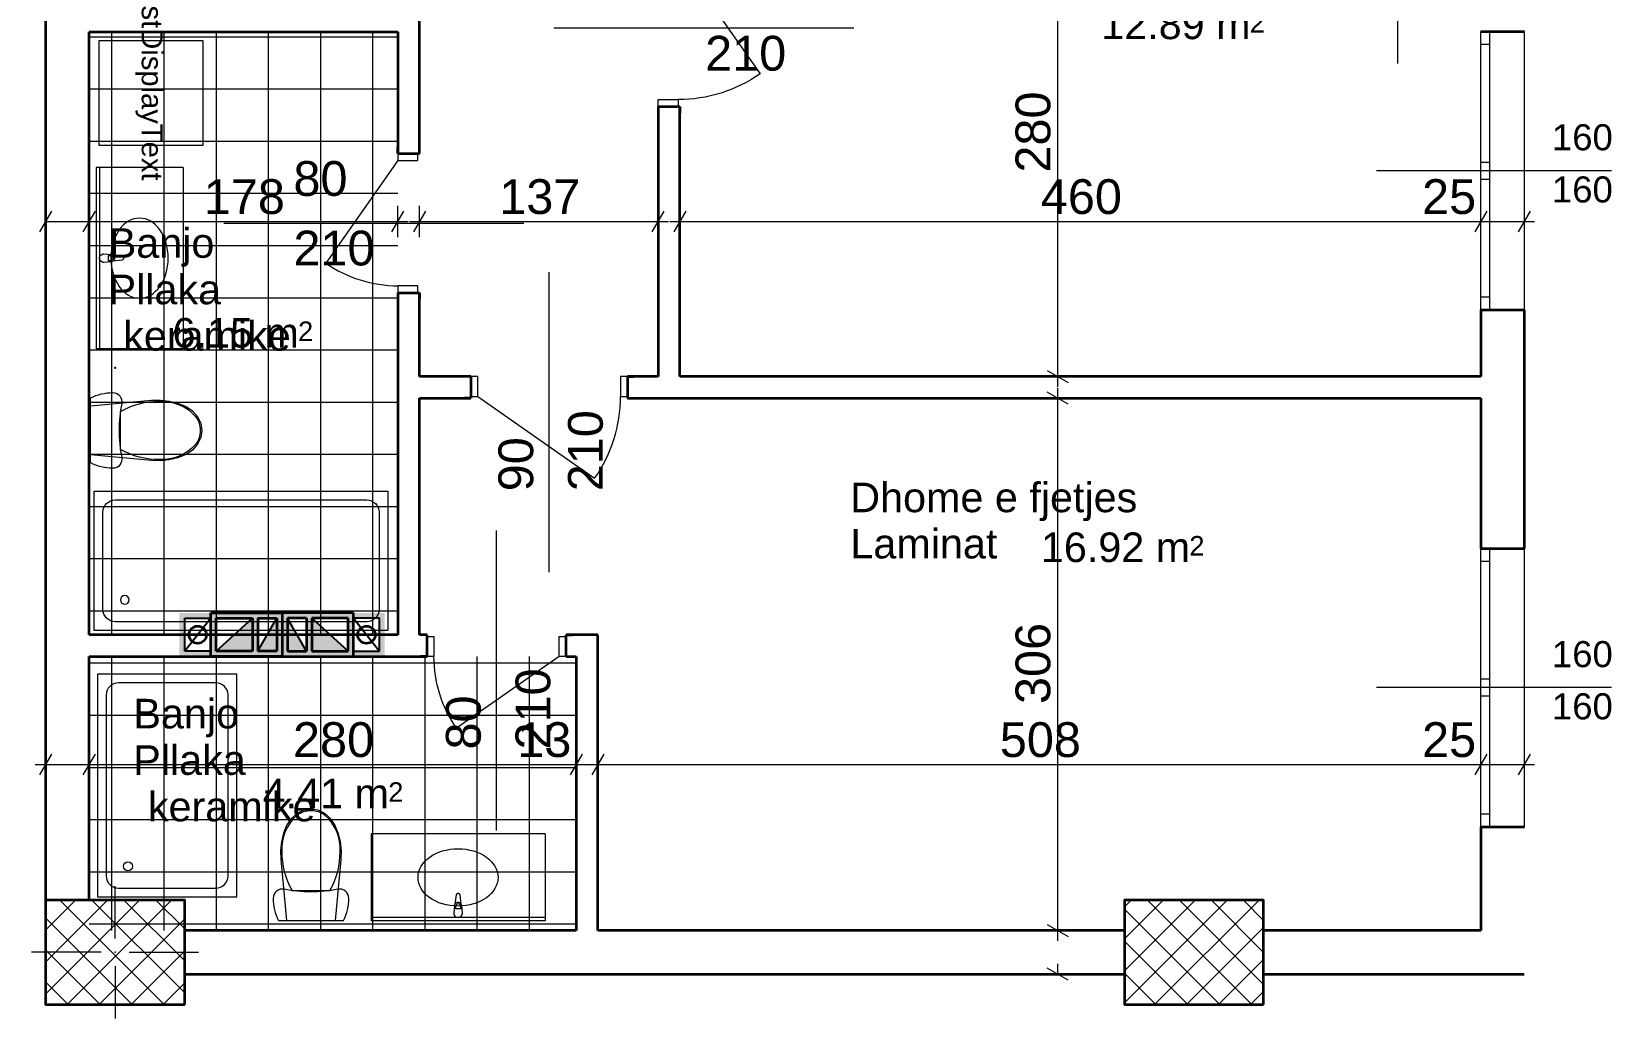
# Model space of a CAD drawing. Header units: centimetres. Extents: x 765 to 25620, y 224160 to 230516.
# Drawn here: x 9942 to 10850, y 225808 to 226376 of the extents above; entities that cross this region are included whole.
import ezdxf
from ezdxf.enums import TextEntityAlignment as Align

# ---------------------------------------------------------------- set-up
doc = ezdxf.new("R2010")
doc.units = ezdxf.units.CM
doc.header["$MEASUREMENT"] = 0
doc.linetypes.add('Small Dashed', pattern=[282.222222, 141.111111, -141.111111])
for name, color, linetype, lineweight, true_color in [('0_Pen_No__1#1_Pen_No__8', 7, 'Continuous', 35, 0xa80f02), ('0_Pen_No__8', 7, 'Continuous', 35, 0xa80f02), ('2D Drafting - General_Pen_No__8', 7, 'Continuous', 35, 0xa80f02), ('A-COLS_Pen_No__97#1_Pen_No__81', 7, 'Continuous', 20, 0x6a6a6a), ('Annotation - Text_Pen_No__8', 7, 'Continuous', 35, 0xa80f02), ('ARCHICAD Doors_Pen_No__23', 7, 'Continuous', 20, 0xff6600), ('ARCHICAD Doors_Pen_No__3', 7, 'Continuous', 18, 0xff6600), ('ARCHICAD Windows_Pen_No__23', 7, 'Continuous', 20, 0xff6600), ('ARCHICAD Windows_Pen_No__3', 7, 'Continuous', 18, 0xff6600), ('Interior - Furniture _Pen_No__81', 7, 'Continuous', 20, 0x6a6a6a), ('Structural - Shear_Pen_No__58', 7, 'Continuous', 25, 0xdf0000)]:
    doc.layers.add(name, color=color, linetype=linetype, lineweight=lineweight, true_color=true_color)
for name, color, linetype, lineweight in [('0_Pen_No__101', 252, 'Continuous', 13), ('ARCHICAD Door Markers_Pen_No__1', 7, 'Continuous', 13), ('ARCHICAD Door Markers_Pen_No__7', 7, 'Continuous', 35), ('ARCHICAD Doors_Pen_No__27', 7, 'Continuous', 35), ('ARCHICAD Window Markers_Pen_No__1', 7, 'Continuous', 13), ('ARCHICAD Window Markers_Pen_No__7', 7, 'Continuous', 35), ('ARCHICAD Windows_Pen_No__27', 7, 'Continuous', 35), ('Structural - Bearing_Pen_No__20', 1, 'Continuous', 0), ('Structural - Bearing_Pen_No__21', 7, 'Continuous', 35), ('Structural - Bearing_Pen_No__27', 7, 'Continuous', 35)]:
    doc.layers.add(name, color=color, linetype=linetype, lineweight=lineweight)
for name, color, linetype in [('ARCHICAD Door Markers', 7, 'Continuous'), ('ARCHICAD Doors', 7, 'Continuous'), ('ARCHICAD Window Markers', 7, 'Continuous'), ('ARCHICAD Windows', 7, 'Continuous'), ('Dimensioning - General', 7, 'Continuous'), ('Structural - Bearing', 7, 'Continuous')]:
    doc.layers.add(name, color=color, linetype=linetype)
doc.styles.add('GENERATED_STYLE_1', font='arial.ttf')
pattern_1 = [(45, (7737.787, 206512.802), (-9.192388, 9.192388), []), (135, (7737.787, 206512.802), (9.192388, 9.192388), [])]

# ---------------------------------------------------------------- blocks, each defined once
blk = doc.blocks.new('Door 22_4')
at = {"layer": 'ARCHICAD Doors_Pen_No__23', "color": 30, "linetype": 'Continuous', "lineweight": 20, "true_color": 0xff6600}
for p, q in [((-410, 0), (-450, 0)), ((-450, 0), (-450, -115)), ((-410, -115), (-410, 0)), ((450, 0), (410, 0)), ((410, 0), (410, -115)), ((450, -115), (450, 0)), ((-450, -115), (-410, -115)), ((410, -115), (450, -115))]:
    blk.add_line(p, q, dxfattribs=at)
at = {"layer": 'ARCHICAD Doors_Pen_No__27', "color": 7, "linetype": 'Continuous', "lineweight": 35}
for p, q in [((-450, 10), (-487, 10)), ((-450, 10), (-487, 10)), ((-450, 0), (-450, 10)), ((-450, 0), (-450, 10)), ((-450, -115), (-450, 0)), ((-450, -115), (-450, 0)), ((450, 0), (450, 10)), ((450, 0), (450, 10)), ((450, 10), (487, 10)), ((450, 10), (487, 10)), ((450, -115), (450, 0)), ((450, -115), (450, 0)), ((-450, -115), (-487, -115)), ((-450, -115), (-487, -115)), ((450, -115), (487, -115)), ((450, -115), (487, -115))]:
    blk.add_line(p, q, dxfattribs=at)
at = {"layer": 'ARCHICAD Doors_Pen_No__3', "color": 30, "linetype": 'Continuous', "lineweight": 18, "true_color": 0xff6600}
blk.add_line((410, 0), (-261.7, 470.3), dxfattribs=at)
blk.add_arc((410, 0), 820, 145, 180, dxfattribs=at)
blk = doc.blocks.new('D Marker 22_3')
at = {"layer": 'ARCHICAD Door Markers_Pen_No__1', "color": 7, "linetype": 'Continuous', "lineweight": 13}
blk.add_line((0, -1125), (0, 600), dxfattribs=at)
at = {"layer": 'ARCHICAD Door Markers_Pen_No__7', "color": 7, "lineweight": 35, "style": 'GENERATED_STYLE_1'}
for tag, p in [('AC_MarkerText_3', (-368.6, -204.4)), ('AC_MarkerText_2', (31.4, -356.2))]:
    blk.add_attdef(tag, text='', height=200, rotation=270, dxfattribs=at).set_placement(p, align=Align.BOTTOM_LEFT)
blk = doc.blocks.new('Double Sash Window 22_2')
at = {"layer": 'ARCHICAD Windows_Pen_No__23', "color": 30, "linetype": 'Continuous', "lineweight": 20, "true_color": 0xff6600}
for p, q in [((-800, 0), (-725, 0)), ((-725, 0), (-725, -50)), ((-50, -50), (-50, 0)), ((-50, 0), (0, 0)), ((0, 0), (50, 0)), ((50, 0), (50, -50)), ((725, -50), (725, 0)), ((725, 0), (800, 0)), ((-725, -50), (-800, -50)), ((0, -50), (-50, -50)), ((50, -50), (0, -50)), ((800, -50), (725, -50))]:
    blk.add_line(p, q, dxfattribs=at)
at = {"layer": 'ARCHICAD Windows_Pen_No__27', "color": 7, "linetype": 'Continuous', "lineweight": 35}
for p, q in [((-800, 0), (-800, -50)), ((-800, 0), (-800, -50)), ((800, 0), (800, -50)), ((800, 0), (800, -50)), ((-800, -50), (-800, -250)), ((800, -50), (800, -250))]:
    blk.add_line(p, q, dxfattribs=at)
at = {"layer": 'ARCHICAD Windows_Pen_No__3', "color": 30, "linetype": 'Continuous', "lineweight": 18, "true_color": 0xff6600}
for p, q in [((-800, 0), (800, 0)), ((-725, 0), (-50, 0)), ((50, 0), (725, 0)), ((-50, -50), (-725, -50)), ((725, -50), (50, -50)), ((-800, -250), (800, -250))]:
    blk.add_line(p, q, dxfattribs=at)
blk = doc.blocks.new('W Marker 22_2')
at = {"layer": 'ARCHICAD Window Markers_Pen_No__1', "color": 7, "linetype": 'Continuous', "lineweight": 13}
blk.add_line((0, 500), (0, -850), dxfattribs=at)
at = {"layer": 'ARCHICAD Window Markers_Pen_No__7', "color": 7, "lineweight": 35, "style": 'GENERATED_STYLE_1'}
for tag, p in [('AC_MarkerText_3', (276.4, 207.5)), ('iShowSillTo', (-23.6, 207.4))]:
    blk.add_attdef(tag, text='', height=150, rotation=90, dxfattribs=at).set_placement(p, align=Align.BOTTOM_LEFT)
blk = doc.blocks.new('Door 22')
at = {"layer": 'ARCHICAD Doors_Pen_No__23', "color": 30, "linetype": 'Continuous', "lineweight": 20, "true_color": 0xff6600}
for p, q in [((-360, 0), (-400, 0)), ((-400, 0), (-400, -115)), ((-360, -115), (-360, 0)), ((400, 0), (360, 0)), ((360, 0), (360, -115)), ((400, -115), (400, 0)), ((-400, -115), (-360, -115)), ((360, -115), (400, -115))]:
    blk.add_line(p, q, dxfattribs=at)
at = {"layer": 'ARCHICAD Doors_Pen_No__27', "color": 7, "linetype": 'Continuous', "lineweight": 35}
for p, q in [((-400, 0), (-437, 0)), ((-400, 0), (-437, 0)), ((-400, 0), (-400, -115)), ((-400, 0), (-400, -115)), ((400, 0), (400, -115)), ((400, 0), (400, -115)), ((400, 0), (437, 0)), ((400, 0), (437, 0)), ((-400, -125), (-437, -125)), ((-400, -125), (-437, -125)), ((-400, -115), (-400, -125)), ((-400, -115), (-400, -125)), ((400, -115), (400, -125)), ((400, -115), (400, -125)), ((400, -125), (437, -125)), ((400, -125), (437, -125))]:
    blk.add_line(p, q, dxfattribs=at)
at = {"layer": 'ARCHICAD Doors_Pen_No__3', "color": 30, "linetype": 'Continuous', "lineweight": 18, "true_color": 0xff6600}
blk.add_line((360, 0), (-229.8, 413), dxfattribs=at)
blk.add_arc((360, 0), 720, 145, 180, dxfattribs=at)
blk = doc.blocks.new('D Marker 22_2')
at = {"layer": 'ARCHICAD Door Markers_Pen_No__1', "color": 7, "linetype": 'Continuous', "lineweight": 13}
blk.add_line((0, 1000), (0, -725), dxfattribs=at)
at = {"layer": 'ARCHICAD Door Markers_Pen_No__7', "color": 7, "lineweight": 35, "style": 'GENERATED_STYLE_1'}
for tag, p in [('AC_MarkerText_3', (-368.6, 665.3)), ('AC_MarkerText_2', (31.4, 665.3))]:
    blk.add_attdef(tag, text='', height=200, rotation=270, dxfattribs=at).set_placement(p, align=Align.BOTTOM_LEFT)
blk = doc.blocks.new('D Marker 22')
at = {"layer": 'ARCHICAD Door Markers_Pen_No__1', "color": 7, "linetype": 'Continuous', "lineweight": 13}
blk.add_line((0, -1250), (0, 600), dxfattribs=at)
at = {"layer": 'ARCHICAD Door Markers_Pen_No__7', "color": 7, "lineweight": 35, "style": 'GENERATED_STYLE_1'}
for tag, p in [('AC_MarkerText_3', (-368.6, -329.4)), ('A', (31.4, -329.4))]:
    blk.add_attdef(tag, text='', height=200, rotation=270, dxfattribs=at).set_placement(p, align=Align.BOTTOM_LEFT)

msp = doc.modelspace()

# ---------------------------------------------------------------- hatches: boundary and pattern name
at = {"layer": 'A-COLS_Pen_No__97#1_Pen_No__81', "linetype": 'Continuous', "lineweight": 20, "true_color": 0x6a6a6a}
h = msp.add_hatch(color=251, dxfattribs=at)
h.paths.add_polyline_path([(10047.6, 226041.55), (10047.6, 226016.55), (10026.6, 226016.55), (10026.6, 226041.55)])
h.paths.add_polyline_path([(10044.6, 226038.55), (10029.6, 226038.55), (10029.6, 226019.55), (10044.6, 226019.55)], flags=0)
h = msp.add_hatch(color=251, dxfattribs=at)
h.paths.add_polyline_path([(10085.6, 226041.55), (10044.6, 226041.55), (10044.6, 226016.55), (10085.6, 226016.55)])
h.paths.add_polyline_path([(10071.6, 226038.55), (10082.6, 226038.55), (10082.6, 226019.55), (10071.6, 226019.55)], flags=0)
h.paths.add_polyline_path([(10068.6, 226038.55), (10068.6, 226019.55), (10047.6, 226019.55), (10047.6, 226038.55)], flags=0)
for points in [[(10068.6, 226038.55), (10068.6, 226019.55), (10047.6, 226019.55)], [(10071.6, 226019.55), (10082.6, 226019.55), (10082.6, 226038.55)], [(10099.6, 226019.55), (10088.6, 226019.55), (10088.6, 226038.55)], [(10102.6, 226038.55), (10102.6, 226019.55), (10123.6, 226019.55)]]:
    msp.add_hatch(color=251, dxfattribs=at).paths.add_polyline_path(points)
h = msp.add_hatch(color=251, dxfattribs=at)
h.paths.add_polyline_path([(10085.6, 226041.55), (10126.6, 226041.55), (10126.6, 226016.55), (10085.6, 226016.55)])
h.paths.add_polyline_path([(10099.6, 226038.55), (10088.6, 226038.55), (10088.6, 226019.55), (10099.6, 226019.55)], flags=0)
h.paths.add_polyline_path([(10102.6, 226038.55), (10102.6, 226019.55), (10123.6, 226019.55), (10123.6, 226038.55)], flags=0)
h = msp.add_hatch(color=251, dxfattribs=at)
h.paths.add_polyline_path([(10123.6, 226041.55), (10123.6, 226016.55), (10144.6, 226016.55), (10144.6, 226041.55)])
h.paths.add_polyline_path([(10126.6, 226038.55), (10141.6, 226038.55), (10141.6, 226019.55), (10126.6, 226019.55)], flags=0)
at = {"layer": 'Structural - Bearing', "linetype": 'Continuous', "lineweight": 0, "true_color": 0x000000}
h = msp.add_hatch(dxfattribs=at)
h.set_pattern_fill('CONCRETE_BLOCK', color=18, scale=0.1, style=0, pattern_type=2)
h.set_pattern_definition(pattern_1)
h.paths.add_polyline_path([(10029.6, 225816.48), (10029.6, 225876.48), (9949.6, 225876.48), (9949.6, 225816.48)])
h = msp.add_hatch(dxfattribs=at)
h.set_pattern_fill('CONCRETE_BLOCK', color=18, scale=0.1, style=0, pattern_type=2)
h.set_pattern_definition(pattern_1)
h.paths.add_polyline_path([(10649.73, 225816.48), (10649.73, 225876.48), (10569.73, 225876.48), (10569.73, 225816.48)])

# ---------------------------------------------------------------- linework, layer by layer
at = {"color": 0}
for p, q in [((10029.6, 226019.55), (10029.6, 226038.55)), ((10029.6, 226038.55), (10044.6, 226038.55)), ((10044.6, 226038.55), (10029.6, 226019.55)), ((10029.6, 226019.55), (10029.6, 226038.55)), ((10029.6, 226038.55), (10044.6, 226038.55)), ((10044.6, 226038.55), (10044.6, 226019.55)), ((10068.6, 226038.55), (10047.6, 226038.55)), ((10047.6, 226038.55), (10047.6, 226019.55)), ((10047.6, 226019.55), (10068.6, 226038.55)), ((10082.6, 226038.55), (10071.6, 226038.55)), ((10071.6, 226038.55), (10071.6, 226019.55)), ((10071.6, 226019.55), (10082.6, 226038.55)), ((10088.6, 226038.55), (10099.6, 226038.55)), ((10099.6, 226019.55), (10088.6, 226038.55)), ((10099.6, 226038.55), (10099.6, 226019.55)), ((10102.6, 226038.55), (10123.6, 226038.55)), ((10123.6, 226019.55), (10102.6, 226038.55)), ((10123.6, 226038.55), (10123.6, 226019.55)), ((10126.6, 226038.55), (10126.6, 226019.55)), ((10141.6, 226038.55), (10126.6, 226038.55)), ((10126.6, 226038.55), (10141.6, 226019.55)), ((10141.6, 226038.55), (10126.6, 226038.55)), ((10141.6, 226019.55), (10141.6, 226038.55)), ((10141.6, 226019.55), (10141.6, 226038.55)), ((10044.6, 226019.55), (10029.6, 226019.55)), ((10126.6, 226019.55), (10141.6, 226019.55))]:
    msp.add_line(p, q, dxfattribs=at)
at = {"layer": '0_Pen_No__1#1_Pen_No__8', "color": 14, "linetype": 'Continuous', "lineweight": 35, "true_color": 0xa80f02}
for p, q in [((10044.6, 226016.55), (10044.6, 226041.55)), ((10044.6, 226041.55), (10085.6, 226041.55)), ((10047.6, 226019.55), (10047.6, 226038.55)), ((10047.6, 226038.55), (10068.6, 226038.55)), ((10068.6, 226038.55), (10068.6, 226019.55)), ((10071.6, 226038.55), (10071.6, 226019.55)), ((10071.6, 226038.55), (10082.6, 226038.55)), ((10082.6, 226038.55), (10082.6, 226019.55)), ((10085.6, 226041.55), (10085.6, 226016.55)), ((10126.6, 226041.55), (10085.6, 226041.55)), ((10085.6, 226041.55), (10085.6, 226016.55)), ((10088.6, 226038.55), (10088.6, 226019.55)), ((10099.6, 226038.55), (10088.6, 226038.55)), ((10099.6, 226038.55), (10099.6, 226019.55)), ((10102.6, 226038.55), (10102.6, 226019.55)), ((10123.6, 226038.55), (10102.6, 226038.55)), ((10123.6, 226019.55), (10123.6, 226038.55)), ((10126.6, 226016.55), (10126.6, 226041.55)), ((10085.6, 226016.55), (10044.6, 226016.55)), ((10068.6, 226019.55), (10047.6, 226019.55)), ((10082.6, 226019.55), (10071.6, 226019.55)), ((10085.6, 226016.55), (10126.6, 226016.55)), ((10088.6, 226019.55), (10099.6, 226019.55)), ((10102.6, 226019.55), (10123.6, 226019.55))]:
    msp.add_line(p, q, dxfattribs=at)
at = {"layer": '0_Pen_No__101', "color": 252, "linetype": 'Continuous', "lineweight": 13}
for p, q in [((9987.79, 226029.05), (9987.79, 226375.65)), ((10017.79, 226029.05), (10017.79, 226375.65)), ((10047.79, 226029.05), (10047.79, 226375.65)), ((10077.79, 226029.05), (10077.79, 226375.65)), ((10107.79, 226029.05), (10107.79, 226375.65)), ((10137.79, 226029.05), (10137.79, 226375.65)), ((9974.6, 226372.8), (10152.1, 226372.8)), ((9974.6, 226342.8), (10152.1, 226342.8)), ((9974.6, 226312.8), (10152.1, 226312.8)), ((9974.6, 226282.8), (10152.1, 226282.8)), ((9974.6, 226252.8), (10152.1, 226252.8)), ((9974.6, 226222.8), (10152.1, 226222.8)), ((9974.6, 226192.8), (10152.1, 226192.8)), ((9974.6, 226162.8), (10152.1, 226162.8)), ((9974.6, 226132.8), (10152.1, 226132.8)), ((9974.6, 226102.8), (10152.1, 226102.8)), ((9974.6, 226072.8), (10152.1, 226072.8)), ((9974.6, 226042.8), (10152.1, 226042.8)), ((9974.6, 226012.8), (10254.6, 226012.8)), ((9987.79, 225858.98), (9987.79, 226016.55)), ((10017.79, 225858.98), (10017.79, 226016.55)), ((10047.79, 225858.98), (10047.79, 226016.55)), ((10077.79, 225858.98), (10077.79, 226016.55)), ((10107.79, 225858.98), (10107.79, 226016.55)), ((10137.79, 225858.98), (10137.79, 226016.55)), ((10167.79, 225858.98), (10167.79, 226016.55)), ((10197.79, 225858.98), (10197.79, 226016.55)), ((10227.79, 225858.98), (10227.79, 226016.55)), ((9974.6, 225982.8), (10254.6, 225982.8)), ((9974.6, 225952.8), (10254.6, 225952.8)), ((9974.6, 225922.8), (10254.6, 225922.8)), ((9974.6, 225892.8), (10254.6, 225892.8)), ((9974.6, 225862.8), (10254.6, 225862.8))]:
    msp.add_line(p, q, dxfattribs=at)
at = {"layer": '2D Drafting - General_Pen_No__8', "color": 14, "linetype": 'Continuous', "lineweight": 35, "true_color": 0xa80f02}
for centre in [(10037.1, 226029.05), (10134.1, 226029.05)]:
    msp.add_circle(centre, 5, dxfattribs=at)
at = {"layer": 'Dimensioning - General', "color": 7, "linetype": 'Continuous', "lineweight": 13}
for p, q in [((10531.42, 226177.49), (10531.42, 226457.49)), ((9949.6, 226257.63), (9949.6, 226275.63)), ((9949.6, 226257.63), (9949.6, 226275.63)), ((9974.6, 226257.63), (9974.6, 226275.63)), ((9974.6, 226257.63), (9974.6, 226275.63)), ((10152.1, 226257.63), (10152.1, 226275.63)), ((10164.6, 226257.63), (10164.6, 226275.63)), ((10301.76, 226257.63), (10301.76, 226275.63)), ((10314.26, 226257.63), (10314.26, 226275.63)), ((10774.64, 226257.63), (10774.64, 226275.63)), ((10774.64, 226257.63), (10774.64, 226275.63)), ((10799.64, 226257.63), (10799.64, 226275.63)), ((9953.07, 226272.63), (9946.14, 226260.63)), ((9953.07, 226272.63), (9946.14, 226260.63)), ((9949.6, 226266.63), (9974.6, 226266.63)), ((9978.07, 226272.63), (9971.14, 226260.63)), ((9978.07, 226272.63), (9971.14, 226260.63)), ((9974.6, 226266.63), (10152.1, 226266.63)), ((10148.64, 226260.63), (10155.57, 226272.63)), ((10152.1, 226266.63), (10157.97, 226266.63)), ((10158.73, 226266.63), (10164.6, 226266.63)), ((10168.07, 226272.63), (10161.14, 226260.63)), ((10164.6, 226266.63), (10301.76, 226266.63)), ((10298.29, 226260.63), (10305.22, 226272.63)), ((10301.76, 226266.63), (10307.62, 226266.63)), ((10308.39, 226266.63), (10314.26, 226266.63)), ((10317.72, 226272.63), (10310.79, 226260.63)), ((10314.26, 226266.63), (10774.64, 226266.63)), ((10778.11, 226272.63), (10771.18, 226260.63)), ((10778.11, 226272.63), (10771.18, 226260.63)), ((10774.64, 226266.63), (10799.64, 226266.63)), ((10796.18, 226260.63), (10803.11, 226272.63)), ((10799.64, 226266.63), (10805.51, 226266.63)), ((10540.42, 226177.49), (10522.42, 226177.49)), ((10525.42, 226180.96), (10537.42, 226174.03)), ((10531.42, 226171.62), (10531.42, 226177.49)), ((10537.42, 226161.53), (10525.42, 226168.46)), ((10531.42, 226164.99), (10531.42, 226170.86)), ((10540.42, 226164.99), (10522.42, 226164.99)), ((10531.42, 225858.98), (10531.42, 226164.99)), ((9953.07, 225960.47), (9946.14, 225948.47)), ((9949.6, 225945.47), (9949.6, 225963.47)), ((9978.07, 225960.47), (9971.14, 225948.47)), ((9978.07, 225960.47), (9971.14, 225948.47)), ((9974.6, 225945.47), (9974.6, 225963.47)), ((9974.6, 225945.47), (9974.6, 225963.47)), ((10258.07, 225960.47), (10251.14, 225948.47)), ((10258.07, 225960.47), (10251.14, 225948.47)), ((10254.6, 225945.47), (10254.6, 225963.47)), ((10254.6, 225945.47), (10254.6, 225963.47)), ((10270.57, 225960.47), (10263.64, 225948.47)), ((10270.57, 225960.47), (10263.64, 225948.47)), ((10267.1, 225945.47), (10267.1, 225963.47)), ((10267.1, 225945.47), (10267.1, 225963.47)), ((10778.11, 225960.47), (10771.18, 225948.47)), ((10778.11, 225960.47), (10771.18, 225948.47)), ((10774.64, 225945.47), (10774.64, 225963.47)), ((10774.64, 225945.47), (10774.64, 225963.47)), ((10796.18, 225948.47), (10803.11, 225960.47)), ((10799.64, 225945.47), (10799.64, 225963.47)), ((9943.73, 225954.47), (9949.6, 225954.47)), ((9949.6, 225954.47), (9974.6, 225954.47)), ((9974.6, 225954.47), (10254.6, 225954.47)), ((10254.6, 225954.47), (10267.1, 225954.47)), ((10267.1, 225954.47), (10774.64, 225954.47)), ((10774.64, 225954.47), (10799.64, 225954.47)), ((10799.64, 225954.47), (10805.51, 225954.47)), ((10540.42, 225858.98), (10522.42, 225858.98)), ((10525.42, 225862.45), (10537.42, 225855.52)), ((10531.42, 225853.12), (10531.42, 225858.98)), ((10531.42, 225833.98), (10531.42, 225839.85)), ((10540.42, 225833.98), (10522.42, 225833.98)), ((10537.42, 225830.52), (10525.42, 225837.45))]:
    msp.add_line(p, q, dxfattribs=at)
at = {"layer": 'Interior - Furniture _Pen_No__81', "color": 251, "linetype": 'Continuous', "lineweight": 20, "true_color": 0x6a6a6a}
for p, q in [((10040.23, 226370.44), (9980.23, 226370.44)), ((9980.23, 226370.44), (9980.23, 226310.44)), ((10040.23, 226310.44), (10040.23, 226370.44)), ((9980.23, 226310.44), (10040.23, 226310.44)), ((9978.64, 226297.68), (9978.64, 226193.37)), ((10028.64, 226297.68), (9978.64, 226297.68)), ((9980.64, 226297.68), (9980.64, 226193.37)), ((10028.64, 226297.68), (10028.64, 226193.37)), ((9983.14, 226248.03), (9987.33, 226247.63)), ((9988.29, 226247.3), (9993.58, 226246.64)), ((9987.33, 226243.43), (9983.14, 226243.03)), ((9987.12, 226246.89), (9985.63, 226246.89)), ((9985.63, 226246.89), (9985.63, 226244.17)), ((9985.63, 226244.17), (9987.12, 226244.17)), ((9993.58, 226244.42), (9988.29, 226243.75)), ((10028.64, 226193.37), (9978.64, 226193.37)), ((9975.4, 226165.15), (9976.91, 226165.86)), ((9976.91, 226165.86), (9978.45, 226166.48)), ((9978.45, 226166.48), (9980.03, 226167.01)), ((9980.03, 226167.01), (9981.64, 226167.44)), ((9981.64, 226167.44), (9983.27, 226167.78)), ((9983.27, 226167.78), (9984.92, 226168.03)), ((9984.92, 226168.03), (9986.58, 226168.17)), ((9986.58, 226168.17), (9988.25, 226168.22)), ((9988.25, 226168.22), (9989.4, 226168.09)), ((9989.4, 226168.09), (9990.5, 226167.72)), ((9990.5, 226167.72), (9991.48, 226167.1)), ((9991.48, 226167.1), (9992.31, 226166.29)), ((9992.31, 226166.29), (9992.94, 226165.32)), ((9975.4, 226127.8), (9975.4, 226165.15)), ((9975.4, 226160.57), (10010.44, 226163.81)), ((9975.4, 226132.37), (9975.4, 226160.57)), ((9992.72, 226158.09), (9992.23, 226154.24)), ((9992.7, 226146.47), (9992.7, 226157.37)), ((9993.39, 226161.92), (9992.72, 226158.09)), ((9992.94, 226165.32), (9993.35, 226164.23)), ((9993.35, 226164.23), (9993.5, 226163.08)), ((9993.5, 226163.08), (9993.39, 226161.92)), ((10010.44, 226163.81), (10015.61, 226163.96)), ((10015.61, 226163.96), (10020.74, 226163.41)), ((10020.74, 226163.41), (10025.72, 226162.17)), ((10025.72, 226162.17), (10030.41, 226160.27)), ((10030.41, 226160.27), (10034.13, 226157.71)), ((10034.13, 226157.71), (10036.98, 226154.41)), ((9991.94, 226150.36), (9991.84, 226146.47)), ((9992.23, 226154.24), (9991.94, 226150.36)), ((10036.98, 226154.41), (10038.78, 226150.58)), ((10038.78, 226150.58), (10039.4, 226146.47)), ((9991.84, 226146.47), (9991.94, 226142.58)), ((9991.94, 226142.58), (9992.23, 226138.71)), ((9992.23, 226138.71), (9992.72, 226134.85)), ((9992.7, 226135.58), (9992.7, 226146.47)), ((10036.98, 226138.54), (10034.13, 226135.23)), ((10035.85, 226138.36), (10035.85, 226138.36)), ((10038.78, 226142.37), (10036.98, 226138.54)), ((10038.53, 226146.47), (10038.53, 226146.47)), ((10039.4, 226146.47), (10038.78, 226142.37)), ((10010.44, 226129.14), (9975.4, 226132.37)), ((9992.72, 226134.85), (9993.39, 226131.02)), ((9993.5, 226129.87), (9993.35, 226128.71)), ((9993.39, 226131.02), (9993.5, 226129.87)), ((10015.61, 226128.98), (10010.44, 226129.14)), ((10020.74, 226129.53), (10015.61, 226128.98)), ((10025.72, 226130.77), (10020.74, 226129.53)), ((10030.41, 226132.67), (10025.72, 226130.77)), ((10034.13, 226135.23), (10030.41, 226132.67)), ((9976.91, 226127.08), (9975.4, 226127.8)), ((9978.45, 226126.46), (9976.91, 226127.08)), ((9980.03, 226125.94), (9978.45, 226126.46)), ((9981.64, 226125.5), (9980.03, 226125.94)), ((9983.27, 226125.16), (9981.64, 226125.5)), ((9984.92, 226124.92), (9983.27, 226125.16)), ((9986.58, 226124.77), (9984.92, 226124.92)), ((9988.25, 226124.72), (9986.58, 226124.77)), ((9989.4, 226124.85), (9988.25, 226124.72)), ((9990.5, 226125.23), (9989.4, 226124.85)), ((9991.48, 226125.84), (9990.5, 226125.23)), ((9992.31, 226126.65), (9991.48, 226125.84)), ((9992.94, 226127.63), (9992.31, 226126.65)), ((9993.35, 226128.71), (9992.94, 226127.63)), ((9977.64, 226031.54), (9977.64, 226111.54)), ((9977.64, 226111.54), (10146.29, 226111.54)), ((10146.29, 226111.54), (10146.29, 226031.54)), ((9989.64, 226106.54), (10134.29, 226106.54)), ((9982.64, 226043.54), (9982.64, 226099.54)), ((10141.29, 226099.54), (10141.29, 226043.54)), ((10146.29, 226031.54), (9977.64, 226031.54)), ((10134.29, 226036.54), (9989.64, 226036.54)), ((10059.51, 226006.39), (9979.51, 226006.39)), ((9979.51, 226006.39), (9979.51, 225878.4)), ((10059.51, 225878.4), (10059.51, 226006.39)), ((9984.51, 225994.39), (9984.51, 225890.4)), ((10047.51, 226001.39), (9991.51, 226001.39)), ((10054.51, 225890.4), (10054.51, 225994.39)), ((10090.94, 225923.47), (10088.38, 225919.75)), ((10094.25, 225926.32), (10090.94, 225923.47)), ((10094.07, 225925.2), (10094.07, 225925.2)), ((10098.08, 225928.12), (10094.25, 225926.32)), ((10102.18, 225928.74), (10098.08, 225928.12)), ((10106.29, 225928.12), (10102.18, 225928.74)), ((10102.18, 225927.88), (10102.18, 225927.88)), ((10110.12, 225926.32), (10106.29, 225928.12)), ((10113.42, 225923.47), (10110.12, 225926.32)), ((10115.98, 225919.75), (10113.42, 225923.47)), ((10086.48, 225915.06), (10085.24, 225910.08)), ((10088.38, 225919.75), (10086.48, 225915.06)), ((10117.88, 225915.06), (10115.98, 225919.75)), ((10119.12, 225910.08), (10117.88, 225915.06)), ((10236.75, 225914.52), (10136.7, 225914.52)), ((10136.7, 225914.52), (10136.7, 225864.52)), ((10236.75, 225914.52), (10236.75, 225864.52)), ((10085.24, 225910.08), (10084.69, 225904.95)), ((10084.69, 225904.95), (10084.85, 225899.78)), ((10119.67, 225904.95), (10119.12, 225910.08)), ((10119.52, 225899.78), (10119.67, 225904.95)), ((10084.85, 225899.78), (10088.08, 225864.74)), ((10116.28, 225864.74), (10119.52, 225899.78)), ((9979.51, 225878.4), (10059.51, 225878.4)), ((9991.51, 225883.4), (10047.51, 225883.4)), ((10080.56, 225878.74), (10080.43, 225877.59)), ((10080.43, 225877.59), (10080.48, 225875.92)), ((10080.48, 225875.92), (10080.63, 225874.26)), ((10080.94, 225879.84), (10080.56, 225878.74)), ((10081.55, 225880.83), (10080.94, 225879.84)), ((10082.36, 225881.65), (10081.55, 225880.83)), ((10083.34, 225882.29), (10082.36, 225881.65)), ((10084.43, 225882.69), (10083.34, 225882.29)), ((10085.58, 225882.84), (10084.43, 225882.69)), ((10086.73, 225882.74), (10085.58, 225882.84)), ((10090.56, 225882.06), (10086.73, 225882.74)), ((10094.42, 225881.57), (10090.56, 225882.06)), ((10091.29, 225882.04), (10102.18, 225882.04)), ((10098.3, 225881.28), (10094.42, 225881.57)), ((10102.18, 225881.18), (10098.3, 225881.28)), ((10102.18, 225882.04), (10113.08, 225882.04)), ((10106.07, 225881.28), (10102.18, 225881.18)), ((10109.95, 225881.57), (10106.07, 225881.28)), ((10113.8, 225882.06), (10109.95, 225881.57)), ((10117.63, 225882.74), (10113.8, 225882.06)), ((10118.79, 225882.84), (10117.63, 225882.74)), ((10119.94, 225882.69), (10118.79, 225882.84)), ((10121.03, 225882.29), (10119.94, 225882.69)), ((10122, 225881.65), (10121.03, 225882.29)), ((10122.82, 225880.83), (10122, 225881.65)), ((10123.43, 225879.84), (10122.82, 225880.83)), ((10123.8, 225878.74), (10123.43, 225879.84)), ((10123.74, 225874.26), (10123.88, 225875.92)), ((10123.93, 225877.59), (10123.8, 225878.74)), ((10123.88, 225875.92), (10123.93, 225877.59)), ((10185.62, 225879.46), (10184.95, 225874.17)), ((10188.5, 225874.17), (10187.84, 225879.46)), ((10080.63, 225874.26), (10080.87, 225872.61)), ((10080.87, 225872.61), (10081.21, 225870.98)), ((10081.21, 225870.98), (10081.65, 225869.37)), ((10081.65, 225869.37), (10082.18, 225867.79)), ((10082.18, 225867.79), (10082.8, 225866.25)), ((10082.8, 225866.25), (10083.51, 225864.74)), ((10120.86, 225864.74), (10121.57, 225866.25)), ((10121.57, 225866.25), (10122.19, 225867.79)), ((10122.19, 225867.79), (10122.72, 225869.37)), ((10122.72, 225869.37), (10123.15, 225870.98)), ((10123.15, 225870.98), (10123.49, 225872.61)), ((10123.49, 225872.61), (10123.74, 225874.26)), ((10236.75, 225866.52), (10136.7, 225866.52)), ((10184.63, 225873.22), (10184.23, 225869.02)), ((10185.37, 225871.51), (10185.37, 225873)), ((10188.09, 225871.51), (10185.37, 225871.51)), ((10188.09, 225873), (10188.09, 225871.51)), ((10189.23, 225869.02), (10188.83, 225873.22)), ((10083.51, 225864.74), (10120.86, 225864.74)), ((10088.08, 225864.74), (10116.28, 225864.74)), ((10236.75, 225864.52), (10136.7, 225864.52))]:
    msp.add_line(p, q, dxfattribs=at)
at = {"layer": 'Interior - Furniture _Pen_No__81', "color": 251, "linetype": 'Continuous', "lineweight": 20, "true_color": 0x6a6a6a, "extrusion": (0, 0, -1)}
for centre, major_axis, ratio, start_param, end_param in [((10003.64, 226245.53), (0, 23), 0.717391, 3.141593, 9.424778), ((9983.14, 226245.53), (1.77, 1.77), 1, 2.356194, 5.497787), ((9987.14, 226245.53), (-1.49, 1.49), 1, 0.875625, 1.35736), ((9987.14, 226245.53), (-1.49, 1.49), 1, 1.35736, 3.355029), ((9987.12, 226245.53), (-0.962, 0.962), 1, 0.785398, 3.926991), ((9987.14, 226245.53), (1.49, 1.49), 1, 1.784232, 2.265968), ((9993.44, 226245.53), (0.791, 0.791), 1, -0.6608, 2.231597), ((10014.19, 226120.66), (42.55, 0), 0.999377, 4.182984, 4.736005), ((10016.63, 226137.53), (25.71, 0), 0.999377, 4.656658, 5.557246), ((10024.67, 226146.39), (-13.86, 0), 0.999377, 2.509088, 3.135732), ((10016.63, 226155.42), (25.71, 0), 0.999377, 0.725939, 1.626528), ((10024.67, 226146.55), (13.86, 0), 0.999377, 0.005861, 0.632505), ((10014.19, 226172.28), (-42.55, 0), 0.999377, 4.688773, 5.241794), ((9989.64, 226099.54), (-4.95, 4.95), 1, 5.497787, 7.068583), ((10134.29, 226099.54), (4.95, 4.95), 1, -0.785398, 0.785398), ((9995.14, 226049.04), (1.77, 1.77), 1, 0.785398, 7.068583), ((9989.64, 226043.54), (4.95, 4.95), 1, 2.356194, 3.926991), ((10134.29, 226043.54), (-4.95, 4.95), 1, 2.356194, 3.926991)]:
    msp.add_ellipse(centre, major_axis=major_axis, ratio=ratio, start_param=start_param, end_param=end_param, dxfattribs=at)
at = {"layer": 'Interior - Furniture _Pen_No__81', "color": 251, "linetype": 'Continuous', "lineweight": 20, "true_color": 0x6a6a6a}
for centre, major_axis, ratio, start_param, end_param in [((9991.51, 225994.39), (4.95, 4.95), 1, 0.785398, 2.356194), ((10047.51, 225994.39), (-4.95, 4.95), 1, 3.926991, 5.497787), ((10111.13, 225905.97), (0, 25.71), 0.999377, 0.725939, 1.626528), ((10102.26, 225914.02), (0, 13.86), 0.999377, 0.005861, 0.632505), ((10102.1, 225914.02), (0, 13.86), 0.999377, -0.632505, -0.005861), ((10093.24, 225905.97), (0, 25.71), 0.999377, 4.656658, 5.557246), ((10127.99, 225903.53), (0, 42.55), 0.999377, 1.547181, 2.100201), ((10076.37, 225903.53), (0, 42.55), 0.999377, 4.182984, 4.736005), ((10186.73, 225889.52), (23, 0), 0.717391, 3.141593, 9.424778), ((9997.01, 225895.9), (-1.77, 1.77), 1, -0.785398, 5.497787), ((9991.51, 225890.4), (-4.95, 4.95), 1, 0.785398, 2.356194), ((10047.51, 225890.4), (4.95, 4.95), 1, 3.926991, 5.497787), ((10186.73, 225873.03), (1.49, 1.49), 1, 6.069749, 8.067418), ((10186.73, 225879.32), (-0.791, 0.791), 1, 4.051589, 6.943986), ((10186.73, 225869.02), (-1.77, 1.77), 1, 0.785398, 3.926991), ((10186.73, 225873.03), (1.49, 1.49), 1, 1.784232, 2.265968), ((10186.73, 225873), (0.962, 0.962), 1, 5.497787, 8.63938), ((10186.73, 225873.03), (-1.49, 1.49), 1, 4.017217, 4.498953)]:
    msp.add_ellipse(centre, major_axis=major_axis, ratio=ratio, start_param=start_param, end_param=end_param, dxfattribs=at)
for p in [(10015.2, 226163.18), (10035.85, 226154.58), (9992.7, 226135.58), (10015.2, 226129.77), (10110.29, 225925.2), (10085.48, 225904.54), (10118.89, 225904.54), (10091.29, 225882.04)]:
    msp.add_point(p, dxfattribs=at)
at = {"layer": 'Structural - Bearing_Pen_No__20', "color": 1, "linetype": 'Continuous', "lineweight": 0}
for p, q in [((9989.6, 225854.48), (9989.6, 225884.48)), ((9981.6, 225846.48), (9941.6, 225846.48)), ((9997.6, 225846.48), (10037.6, 225846.48)), ((9989.6, 225838.48), (9989.6, 225808.48))]:
    msp.add_line(p, q, dxfattribs=at)
msp.add_point((9989.6, 225846.48), dxfattribs=at)
at = {"layer": 'Structural - Bearing_Pen_No__21', "color": 7, "linetype": 'Continuous', "lineweight": 35, "flags": 128}
for points in [[(10029.6, 225816.48), (10029.6, 225876.48), (9949.6, 225876.48), (9949.6, 225816.48)], [(10649.73, 225816.48), (10649.73, 225876.48), (10569.73, 225876.48), (10569.73, 225816.48)]]:
    msp.add_lwpolyline(points, close=True, dxfattribs=at)
at = {"layer": 'Structural - Bearing_Pen_No__27', "color": 7, "linetype": 'Continuous', "lineweight": 35}
for p, q in [((10774.64, 226375.77), (10779.64, 226375.77)), ((10779.64, 226375.77), (10799.64, 226375.77)), ((10301.76, 226332.66), (10301.76, 226328.96)), ((10301.76, 226332.66), (10313.26, 226332.66)), ((10313.26, 226332.66), (10314.26, 226332.66)), ((10314.26, 226332.66), (10314.26, 226328.96)), ((10152.1, 226305.65), (10152.1, 226309.35)), ((10152.1, 226305.65), (10163.6, 226305.65)), ((10163.6, 226305.65), (10164.6, 226305.65)), ((10164.6, 226305.65), (10164.6, 226309.35)), ((10152.1, 226225.65), (10152.1, 226221.95)), ((10152.1, 226225.65), (10163.6, 226225.65)), ((10163.6, 226225.65), (10164.6, 226225.65)), ((10164.6, 226225.65), (10164.6, 226221.95)), ((10774.64, 226215.77), (10779.64, 226215.77)), ((10779.64, 226215.77), (10799.64, 226215.77)), ((10194.06, 226177.49), (10190.36, 226177.49)), ((10194.06, 226177.49), (10194.06, 226165.99)), ((10284.06, 226177.49), (10287.76, 226177.49)), ((10284.06, 226177.49), (10284.06, 226165.99)), ((10194.06, 226165.99), (10194.06, 226164.99)), ((10284.06, 226165.99), (10284.06, 226164.99)), ((10194.06, 226164.99), (10190.36, 226164.99)), ((10284.06, 226164.99), (10287.76, 226164.99)), ((10774.64, 226078.65), (10779.64, 226078.65)), ((10779.64, 226078.65), (10799.64, 226078.65)), ((10168.89, 226029.05), (10165.19, 226029.05)), ((10168.89, 226028.05), (10168.89, 226029.05)), ((10168.89, 226016.55), (10168.89, 226028.05)), ((10248.89, 226029.05), (10252.59, 226029.05)), ((10248.89, 226028.05), (10248.89, 226029.05)), ((10248.89, 226016.55), (10248.89, 226028.05)), ((10168.89, 226016.55), (10165.19, 226016.55)), ((10248.89, 226016.55), (10252.59, 226016.55)), ((10774.64, 225918.65), (10779.64, 225918.65)), ((10779.64, 225918.65), (10799.64, 225918.65))]:
    msp.add_line(p, q, dxfattribs=at)
at = {"layer": 'Structural - Bearing_Pen_No__27', "color": 7, "linetype": 'Continuous', "lineweight": 35, "flags": 128}
for points in [[(9949.6, 226457.49), (9949.6, 225876.48)], [(10164.6, 226305.65), (10164.6, 226405.36)], [(9974.6, 226029.05), (9974.6, 226375.65)], [(9974.6, 226375.65), (10152.1, 226375.65)], [(10152.1, 226375.65), (10152.1, 226305.65)], [(10301.76, 226332.66), (10301.76, 226177.49)], [(10314.26, 226177.49), (10314.26, 226332.66)], [(10152.1, 226225.65), (10152.1, 226029.05)], [(10164.6, 226177.49), (10164.6, 226225.65)], [(10774.64, 226215.77), (10774.64, 226177.49)], [(10799.64, 226078.65), (10799.64, 226215.77)], [(10194.06, 226177.49), (10164.6, 226177.49)], [(10301.76, 226177.49), (10284.06, 226177.49)], [(10774.64, 226177.49), (10314.26, 226177.49)], [(10164.6, 226164.99), (10194.06, 226164.99)], [(10164.6, 226029.05), (10164.6, 226164.99)], [(10284.06, 226164.99), (10774.64, 226164.99)], [(10774.64, 226164.99), (10774.64, 226078.65)], [(10152.1, 226029.05), (9974.6, 226029.05)], [(10168.89, 226029.05), (10164.6, 226029.05)], [(10267.1, 226029.05), (10248.89, 226029.05)], [(10267.1, 226016.55), (10267.1, 226029.05)], [(9974.6, 225876.48), (9974.6, 226016.55)], [(9974.6, 226016.55), (10168.89, 226016.55)], [(10248.89, 226016.55), (10254.6, 226016.55)], [(10254.6, 226016.55), (10254.6, 225858.98)], [(10267.1, 225858.98), (10267.1, 226016.55)], [(10774.64, 225918.65), (10774.64, 225858.98)], [(10254.6, 225858.98), (10029.6, 225858.98)], [(10569.73, 225858.98), (10267.1, 225858.98)], [(10774.64, 225858.98), (10649.73, 225858.98)], [(10029.6, 225833.98), (10569.73, 225833.98)], [(10649.73, 225833.98), (10799.41, 225833.98)]]:
    msp.add_lwpolyline(points, dxfattribs=at)
at = {"layer": 'Structural - Shear_Pen_No__58', "color": 12, "linetype": 'Small Dashed', "lineweight": 25, "true_color": 0xdf0000}
msp.add_point((9989.6, 226182.43), dxfattribs=at)
msp.add_point((9989.6, 226182.43), dxfattribs=at)

# ---------------------------------------------------------------- block references
at = {"layer": 'ARCHICAD Door Markers', "color": 7, "lineweight": 13}
ref = msp.add_blockref('D Marker 22', (10726.95, 226482.49), dxfattribs=dict(at, xscale=0.1, yscale=0.1, zscale=0.1))
ref.add_attrib('AC_MarkerText_2', '80', dxfattribs={"layer": 'ARCHICAD Door Markers_Pen_No__7', "color": 7, "lineweight": 35, "height": 20, "rotation": 90, "style": 'GENERATED_STYLE_1'}).set_placement((10723.81, 226404.02), align=Align.BOTTOM_LEFT)
ref.add_attrib('AC_MarkerText_3', '210', dxfattribs={"layer": 'ARCHICAD Door Markers_Pen_No__7', "color": 7, "lineweight": 35, "height": 20, "rotation": 90, "style": 'GENERATED_STYLE_1'}).set_placement((10763.81, 226404.02), align=Align.BOTTOM_LEFT)
ref = msp.add_blockref('D Marker 22_3', (10301.76, 226377.66), dxfattribs=dict(at, xscale=0.1, yscale=0.1, zscale=0.1, rotation=90))
ref.add_attrib('AC_MarkerText_2', '90', dxfattribs={"layer": 'ARCHICAD Door Markers_Pen_No__7', "color": 7, "lineweight": 35, "height": 20, "style": 'GENERATED_STYLE_1'}).set_placement((10343.9, 226387.34), align=Align.BOTTOM_LEFT)
ref.add_attrib('AC_MarkerText_3', '210', dxfattribs={"layer": 'ARCHICAD Door Markers_Pen_No__7', "color": 7, "lineweight": 35, "height": 20, "style": 'GENERATED_STYLE_1'}).set_placement((10328.72, 226347.34), align=Align.BOTTOM_LEFT)
ref = msp.add_blockref('D Marker 22_2', (10152.1, 226265.65), dxfattribs=dict(at, xscale=0.1, yscale=0.1, zscale=0.1, rotation=90))
ref.add_attrib('AC_MarkerText_2', '80', dxfattribs={"layer": 'ARCHICAD Door Markers_Pen_No__7', "color": 7, "lineweight": 35, "height": 20, "style": 'GENERATED_STYLE_1'}).set_placement((10092.1, 226275.33), align=Align.BOTTOM_LEFT)
ref.add_attrib('AC_MarkerText_3', '210', dxfattribs={"layer": 'ARCHICAD Door Markers_Pen_No__7', "color": 7, "lineweight": 35, "height": 20, "style": 'GENERATED_STYLE_1'}).set_placement((10092.1, 226235.33), align=Align.BOTTOM_LEFT)
ref = msp.add_blockref('D Marker 22_3', (10239.06, 226177.49), dxfattribs=dict(at, xscale=0.1, yscale=0.1, zscale=0.1))
ref.add_attrib('AC_MarkerText_2', '90', dxfattribs={"layer": 'ARCHICAD Door Markers_Pen_No__7', "color": 7, "lineweight": 35, "height": 20, "rotation": 90, "style": 'GENERATED_STYLE_1'}).set_placement((10235.92, 226111.52), align=Align.BOTTOM_LEFT)
ref.add_attrib('AC_MarkerText_3', '210', dxfattribs={"layer": 'ARCHICAD Door Markers_Pen_No__7', "color": 7, "lineweight": 35, "height": 20, "rotation": 90, "style": 'GENERATED_STYLE_1'}).set_placement((10275.92, 226111.52), align=Align.BOTTOM_LEFT)
ref = msp.add_blockref('D Marker 22_2', (10208.89, 226016.55), dxfattribs=dict(at, xscale=0.1, yscale=0.1, zscale=0.1, rotation=180))
ref.add_attrib('AC_MarkerText_2', '80', dxfattribs={"layer": 'ARCHICAD Door Markers_Pen_No__7', "color": 7, "lineweight": 35, "height": 20, "rotation": 90, "style": 'GENERATED_STYLE_1'}).set_placement((10205.75, 225963.07), align=Align.BOTTOM_LEFT)
ref.add_attrib('AC_MarkerText_3', '210', dxfattribs={"layer": 'ARCHICAD Door Markers_Pen_No__7', "color": 7, "lineweight": 35, "height": 20, "rotation": 90, "style": 'GENERATED_STYLE_1'}).set_placement((10245.75, 225963.07), align=Align.BOTTOM_LEFT)
at = {"layer": 'ARCHICAD Doors', "color": 7, "linetype": 'Continuous', "lineweight": 13, "yscale": 0.1, "zscale": 100}
for name, p, xscale, rotation in [('Door 22_4', (10313.26, 226377.66), -0.1, 270), ('Door 22', (10152.1, 226265.65), 0.1, 90), ('Door 22_4', (10239.06, 226165.99), 0.1, 180), ('Door 22', (10208.89, 226016.55), -0.1, 180)]:
    msp.add_blockref(name, p, dxfattribs=dict(at, xscale=xscale, rotation=rotation))
at = {"layer": 'ARCHICAD Window Markers', "color": 7, "lineweight": 13}
ref = msp.add_blockref('W Marker 22_2', (10799.64, 226295.77), dxfattribs=dict(at, xscale=0.1, yscale=0.1, zscale=0.1, rotation=270))
ref.add_attrib('AC_MarkerText_2', '160', dxfattribs={"layer": 'ARCHICAD Window Markers_Pen_No__7', "color": 7, "lineweight": 35, "height": 15, "style": 'GENERATED_STYLE_1'}).set_placement((10815.49, 226273.03), align=Align.BOTTOM_LEFT)
ref.add_attrib('AC_MarkerText_2_1', '160', dxfattribs={"layer": 'ARCHICAD Window Markers_Pen_No__7', "color": 7, "lineweight": 35, "height": 15, "style": 'GENERATED_STYLE_1'}).set_placement((10815.49, 226303.03), align=Align.BOTTOM_LEFT)
ref = msp.add_blockref('W Marker 22_2', (10799.64, 225998.65), dxfattribs=dict(at, xscale=0.1, yscale=0.1, zscale=0.1, rotation=270))
ref.add_attrib('AC_MarkerText_2', '160', dxfattribs={"layer": 'ARCHICAD Window Markers_Pen_No__7', "color": 7, "lineweight": 35, "height": 15, "style": 'GENERATED_STYLE_1'}).set_placement((10815.49, 225975.9), align=Align.BOTTOM_LEFT)
ref.add_attrib('AC_MarkerText_2_1', '160', dxfattribs={"layer": 'ARCHICAD Window Markers_Pen_No__7', "color": 7, "lineweight": 35, "height": 15, "style": 'GENERATED_STYLE_1'}).set_placement((10815.49, 226005.9), align=Align.BOTTOM_LEFT)
at = {"layer": 'ARCHICAD Windows', "color": 21, "linetype": 'Continuous', "lineweight": 18, "true_color": 0xff9955, "xscale": 0.1, "yscale": 0.1, "zscale": 100, "rotation": 89.99999999999999}
for p in [(10774.64, 226295.77), (10774.64, 225998.65)]:
    msp.add_blockref('Double Sash Window 22_2', p, dxfattribs=at)

# ---------------------------------------------------------------- texts
at = {"layer": '0_Pen_No__8', "color": 14, "true_color": 0xa80f02, "style": 'GENERATED_STYLE_1'}
for s, height, p in [('12.89 m', 17, (10556.43, 226371.44)), ('2', 11.22, (10641.78, 226375.19)), ('6.15 m', 17, (10022.61, 226194.14)), ('2', 11.22, (10094.75, 226197.89)), ('16.92 m', 17, (10521.71, 226070.83)), ('2', 11.22, (10607.06, 226074.58)), ('4.41 m', 17, (10074.45, 225929.28)), ('2', 11.22, (10146.59, 225933.02))]:
    msp.add_text(s, height=height, dxfattribs=at).set_placement(p)
at = {"layer": 'Annotation - Text_Pen_No__8', "color": 14, "true_color": 0xa80f02, "style": 'GENERATED_STYLE_1'}
for s, p in [('Banjo', (9985.92, 226245.74)), ('Pllaka', (9985.83, 226219.03)), (' keramike', (9987.66, 226192.32)), ('Dhome e fjetjes', (10412.14, 226099.48)), ('Laminat', (10412.24, 226072.91)), ('Banjo', (10000.12, 225975.2)), ('Pllaka', (10000.03, 225948.49)), (' keramike', (10001.86, 225921.77))]:
    msp.add_text(s, height=17, dxfattribs=at).set_placement(p)
at = {"layer": 'Dimensioning - General', "color": 7, "lineweight": 13, "char_height": 20, "attachment_point": 7, "rotation": 90, "style": 'GENERATED_STYLE_1'}
for s, insert in [('\\A1;280', (10527.42, 226294.73)), ('\\A1;306', (10527.42, 225989.22))]:
    msp.add_mtext(s, dxfattribs=dict(at, insert=insert))
at = {"layer": 'Dimensioning - General', "color": 7, "lineweight": 13, "char_height": 20, "attachment_point": 7, "style": 'GENERATED_STYLE_1'}
for s, insert in [('\\A1;178', (10040.59, 226270.63)), ('\\A1;137', (10210.41, 226270.63)), ('\\A1;460', (10521.68, 226270.63)), ('\\A1;25', (10740.82, 226270.63)), ('\\A1;280', (10091.84, 225958.47)), ('\\A1;13', (10220.78, 225958.47)), ('\\A1;508', (10498.11, 225958.47)), ('\\A1;25', (10740.82, 225958.47))]:
    msp.add_mtext(s, dxfattribs=dict(at, insert=insert))
at = {"layer": 'Interior - Furniture _Pen_No__81', "color": 251, "linetype": 'Continuous', "lineweight": 20, "true_color": 0x6a6a6a, "style": 'GENERATED_STYLE_1'}
msp.add_attdef('stDisplayText', text='W', height=12, rotation=270, dxfattribs=at).set_placement((10010.91, 226340.44), align=Align.MIDDLE_CENTER)

doc.saveas('drawing.dxf')
